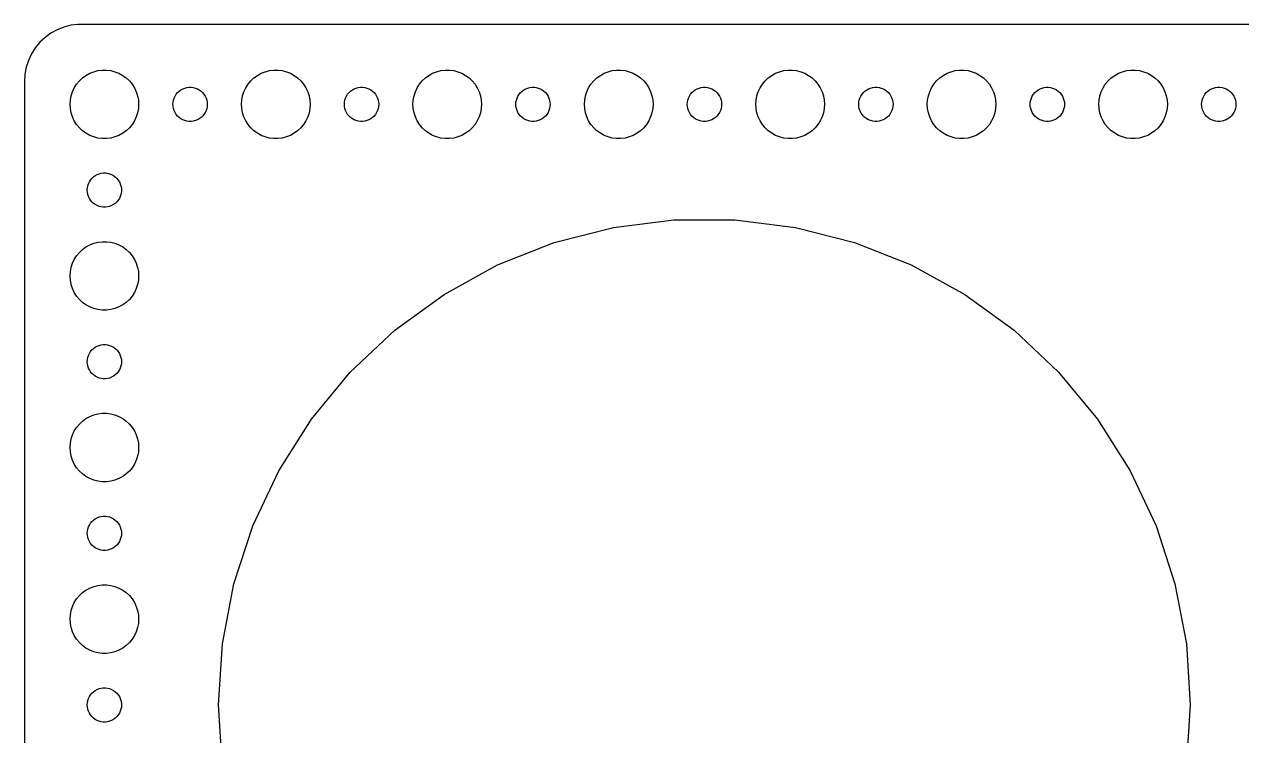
# Model space of a CAD drawing. Header units: metres. Extents: x -150 to 150, y -59 to 59.
# Drawn here: x -149.5 to -43, y -2.7 to 59.5 of the extents above; entities that cross this region are included whole.
import ezdxf

# ---------------------------------------------------------------- set-up
doc = ezdxf.new("R2010")
doc.units = ezdxf.units.M

msp = doc.modelspace()

# ---------------------------------------------------------------- linework, layer by layer
for p, q in [((-147.179, 58.7216), (-147.687, 58.3526)), ((-146.629, 59.0241), (-147.179, 58.7216)), ((-146.045, 59.2553), (-146.629, 59.0241)), ((-145.437, 59.4114), (-146.045, 59.2553)), ((-144.814, 59.4901), (-145.437, 59.4114)), ((144.814, 59.4901), (-144.814, 59.4901)), ((-148.145, 57.9227), (-148.545, 57.4389)), ((-147.687, 58.3526), (-148.145, 57.9227)), ((-148.882, 56.9088), (-149.149, 56.3406)), ((-148.545, 57.4389), (-148.882, 56.9088)), ((-149.343, 55.7434), (-149.461, 55.1267)), ((-149.149, 56.3406), (-149.343, 55.7434)), ((-143.427, 55.3532), (-143.062, 55.4469)), ((-143.062, 55.4469), (-142.688, 55.4941)), ((-142.688, 55.4941), (-142.312, 55.4941)), ((-142.312, 55.4941), (-141.938, 55.4469)), ((-141.938, 55.4469), (-141.573, 55.3532)), ((-128.427, 55.3532), (-128.062, 55.4469)), ((-128.062, 55.4469), (-127.688, 55.4941)), ((-127.688, 55.4941), (-127.312, 55.4941)), ((-127.312, 55.4941), (-126.938, 55.4469)), ((-126.938, 55.4469), (-126.573, 55.3532)), ((-113.427, 55.3532), (-113.062, 55.4469)), ((-113.062, 55.4469), (-112.688, 55.4941)), ((-112.688, 55.4941), (-112.312, 55.4941)), ((-112.312, 55.4941), (-111.938, 55.4469)), ((-111.938, 55.4469), (-111.573, 55.3532)), ((-98.427, 55.3532), (-98.0621, 55.4469)), ((-98.0621, 55.4469), (-97.6884, 55.4941)), ((-97.6884, 55.4941), (-97.3116, 55.4941)), ((-97.3116, 55.4941), (-96.9379, 55.4469)), ((-96.9379, 55.4469), (-96.573, 55.3532)), ((-83.427, 55.3532), (-83.0621, 55.4469)), ((-83.0621, 55.4469), (-82.6884, 55.4941)), ((-82.6884, 55.4941), (-82.3116, 55.4941)), ((-82.3116, 55.4941), (-81.9379, 55.4469)), ((-81.9379, 55.4469), (-81.573, 55.3532)), ((-68.427, 55.3532), (-68.0621, 55.4469)), ((-68.0621, 55.4469), (-67.6884, 55.4941)), ((-67.6884, 55.4941), (-67.3116, 55.4941)), ((-67.3116, 55.4941), (-66.9379, 55.4469)), ((-66.9379, 55.4469), (-66.573, 55.3532)), ((-53.427, 55.3532), (-53.0621, 55.4469)), ((-53.0621, 55.4469), (-52.6884, 55.4941)), ((-52.6884, 55.4941), (-52.3116, 55.4941)), ((-52.3116, 55.4941), (-51.9379, 55.4469)), ((-51.9379, 55.4469), (-51.5729, 55.3532)), ((-149.461, 55.1267), (-149.5, 54.5)), ((-149.5, 54.5), (-149.5, -54.5)), ((-144.927, 54.2634), (-144.687, 54.5536)), ((-144.687, 54.5536), (-144.412, 54.8115)), ((-144.412, 54.8115), (-144.107, 55.033)), ((-144.107, 55.033), (-143.777, 55.2145)), ((-143.777, 55.2145), (-143.427, 55.3532)), ((-141.573, 55.3532), (-141.223, 55.2145)), ((-141.223, 55.2145), (-140.893, 55.033)), ((-140.893, 55.033), (-140.588, 54.8115)), ((-140.588, 54.8115), (-140.313, 54.5536)), ((-140.313, 54.5536), (-140.073, 54.2634)), ((-129.927, 54.2634), (-129.687, 54.5536)), ((-129.687, 54.5536), (-129.412, 54.8115)), ((-129.412, 54.8115), (-129.107, 55.033)), ((-129.107, 55.033), (-128.777, 55.2145)), ((-128.777, 55.2145), (-128.427, 55.3532)), ((-126.573, 55.3532), (-126.223, 55.2145)), ((-126.223, 55.2145), (-125.893, 55.033)), ((-125.893, 55.033), (-125.588, 54.8115)), ((-125.588, 54.8115), (-125.313, 54.5536)), ((-125.313, 54.5536), (-125.073, 54.2634)), ((-114.927, 54.2634), (-114.687, 54.5536)), ((-114.687, 54.5536), (-114.412, 54.8115)), ((-114.412, 54.8115), (-114.107, 55.033)), ((-114.107, 55.033), (-113.777, 55.2145)), ((-113.777, 55.2145), (-113.427, 55.3532)), ((-111.573, 55.3532), (-111.223, 55.2145)), ((-111.223, 55.2145), (-110.893, 55.033)), ((-110.893, 55.033), (-110.588, 54.8115)), ((-110.588, 54.8115), (-110.313, 54.5536)), ((-110.313, 54.5536), (-110.073, 54.2634)), ((-99.927, 54.2634), (-99.6869, 54.5536)), ((-99.6869, 54.5536), (-99.4123, 54.8115)), ((-99.4123, 54.8115), (-99.1075, 55.033)), ((-99.1075, 55.033), (-98.7773, 55.2145)), ((-98.7773, 55.2145), (-98.427, 55.3532)), ((-96.573, 55.3532), (-96.2227, 55.2145)), ((-96.2227, 55.2145), (-95.8925, 55.033)), ((-95.8925, 55.033), (-95.5877, 54.8115)), ((-95.5877, 54.8115), (-95.3131, 54.5536)), ((-95.3131, 54.5536), (-95.073, 54.2634)), ((-84.927, 54.2634), (-84.6869, 54.5536)), ((-84.6869, 54.5536), (-84.4123, 54.8115)), ((-84.4123, 54.8115), (-84.1075, 55.033)), ((-84.1075, 55.033), (-83.7773, 55.2145)), ((-83.7773, 55.2145), (-83.427, 55.3532)), ((-81.573, 55.3532), (-81.2227, 55.2145)), ((-81.2227, 55.2145), (-80.8925, 55.033)), ((-80.8925, 55.033), (-80.5877, 54.8115)), ((-80.5877, 54.8115), (-80.3131, 54.5536)), ((-80.3131, 54.5536), (-80.073, 54.2634)), ((-69.927, 54.2634), (-69.6869, 54.5536)), ((-69.6869, 54.5536), (-69.4123, 54.8115)), ((-69.4123, 54.8115), (-69.1075, 55.033)), ((-69.1075, 55.033), (-68.7773, 55.2145)), ((-68.7773, 55.2145), (-68.427, 55.3532)), ((-66.573, 55.3532), (-66.2227, 55.2145)), ((-66.2227, 55.2145), (-65.8925, 55.033)), ((-65.8925, 55.033), (-65.5877, 54.8115)), ((-65.5877, 54.8115), (-65.3131, 54.5536)), ((-65.3131, 54.5536), (-65.073, 54.2634)), ((-54.927, 54.2634), (-54.6869, 54.5536)), ((-54.6869, 54.5536), (-54.4123, 54.8115)), ((-54.4123, 54.8115), (-54.1075, 55.033)), ((-54.1075, 55.033), (-53.7773, 55.2145)), ((-53.7773, 55.2145), (-53.427, 55.3532)), ((-51.5729, 55.3532), (-51.2227, 55.2145)), ((-51.2227, 55.2145), (-50.8925, 55.033)), ((-50.8925, 55.033), (-50.5877, 54.8115)), ((-50.5877, 54.8115), (-50.3131, 54.5536)), ((-50.3131, 54.5536), (-50.0729, 54.2634)), ((-145.406, 53.2461), (-145.289, 53.6044)), ((-145.289, 53.6044), (-145.129, 53.9453)), ((-145.129, 53.9453), (-144.927, 54.2634)), ((-140.073, 54.2634), (-139.871, 53.9453)), ((-139.871, 53.9453), (-139.711, 53.6044)), ((-139.711, 53.6044), (-139.594, 53.2461)), ((-136.314, 53.2226), (-136.214, 53.3817)), ((-136.214, 53.3817), (-136.093, 53.5268)), ((-136.093, 53.5268), (-135.956, 53.6558)), ((-135.956, 53.6558), (-135.804, 53.7665)), ((-135.804, 53.7665), (-135.639, 53.8572)), ((-135.639, 53.8572), (-135.464, 53.9266)), ((-135.464, 53.9266), (-135.281, 53.9734)), ((-135.281, 53.9734), (-135.094, 53.997)), ((-135.094, 53.997), (-134.906, 53.997)), ((-134.906, 53.997), (-134.719, 53.9734)), ((-134.719, 53.9734), (-134.536, 53.9266)), ((-134.536, 53.9266), (-134.361, 53.8572)), ((-134.361, 53.8572), (-134.196, 53.7665)), ((-134.196, 53.7665), (-134.044, 53.6558)), ((-134.044, 53.6558), (-133.907, 53.5268)), ((-133.907, 53.5268), (-133.786, 53.3817)), ((-133.786, 53.3817), (-133.686, 53.2226)), ((-130.406, 53.2461), (-130.289, 53.6044)), ((-130.289, 53.6044), (-130.129, 53.9453)), ((-130.129, 53.9453), (-129.927, 54.2634)), ((-125.073, 54.2634), (-124.871, 53.9453)), ((-124.871, 53.9453), (-124.711, 53.6044)), ((-124.711, 53.6044), (-124.594, 53.2461)), ((-121.314, 53.2226), (-121.214, 53.3817)), ((-121.214, 53.3817), (-121.093, 53.5268)), ((-121.093, 53.5268), (-120.956, 53.6558)), ((-120.956, 53.6558), (-120.804, 53.7665)), ((-120.804, 53.7665), (-120.639, 53.8572)), ((-120.639, 53.8572), (-120.464, 53.9266)), ((-120.464, 53.9266), (-120.281, 53.9734)), ((-120.281, 53.9734), (-120.094, 53.997)), ((-120.094, 53.997), (-119.906, 53.997)), ((-119.906, 53.997), (-119.719, 53.9734)), ((-119.719, 53.9734), (-119.536, 53.9266)), ((-119.536, 53.9266), (-119.361, 53.8572)), ((-119.361, 53.8572), (-119.196, 53.7665)), ((-119.196, 53.7665), (-119.044, 53.6558)), ((-119.044, 53.6558), (-118.907, 53.5268)), ((-118.907, 53.5268), (-118.786, 53.3817)), ((-118.786, 53.3817), (-118.686, 53.2226)), ((-115.406, 53.2461), (-115.289, 53.6044)), ((-115.289, 53.6044), (-115.129, 53.9453)), ((-115.129, 53.9453), (-114.927, 54.2634)), ((-110.073, 54.2634), (-109.871, 53.9453)), ((-109.871, 53.9453), (-109.711, 53.6044)), ((-109.711, 53.6044), (-109.594, 53.2461)), ((-106.314, 53.2226), (-106.214, 53.3817)), ((-106.214, 53.3817), (-106.093, 53.5268)), ((-106.093, 53.5268), (-105.956, 53.6558)), ((-105.956, 53.6558), (-105.804, 53.7665)), ((-105.804, 53.7665), (-105.639, 53.8572)), ((-105.639, 53.8572), (-105.464, 53.9266)), ((-105.464, 53.9266), (-105.281, 53.9734)), ((-105.281, 53.9734), (-105.094, 53.997)), ((-105.094, 53.997), (-104.906, 53.997)), ((-104.906, 53.997), (-104.719, 53.9734)), ((-104.719, 53.9734), (-104.536, 53.9266)), ((-104.536, 53.9266), (-104.361, 53.8572)), ((-104.361, 53.8572), (-104.196, 53.7665)), ((-104.196, 53.7665), (-104.044, 53.6558)), ((-104.044, 53.6558), (-103.907, 53.5268)), ((-103.907, 53.5268), (-103.786, 53.3817)), ((-103.786, 53.3817), (-103.686, 53.2226)), ((-100.406, 53.2461), (-100.289, 53.6044)), ((-100.289, 53.6044), (-100.129, 53.9453)), ((-100.129, 53.9453), (-99.927, 54.2634)), ((-95.073, 54.2634), (-94.8711, 53.9453)), ((-94.8711, 53.9453), (-94.7107, 53.6044)), ((-94.7107, 53.6044), (-94.5943, 53.2461)), ((-91.3145, 53.2226), (-91.2135, 53.3817)), ((-91.2135, 53.3817), (-91.0934, 53.5268)), ((-91.0934, 53.5268), (-90.9561, 53.6558)), ((-90.9561, 53.6558), (-90.8037, 53.7665)), ((-90.8037, 53.7665), (-90.6387, 53.8572)), ((-90.6387, 53.8572), (-90.4635, 53.9266)), ((-90.4635, 53.9266), (-90.2811, 53.9734)), ((-90.2811, 53.9734), (-90.0942, 53.997)), ((-90.0942, 53.997), (-89.9058, 53.997)), ((-89.9058, 53.997), (-89.7189, 53.9734)), ((-89.7189, 53.9734), (-89.5365, 53.9266)), ((-89.5365, 53.9266), (-89.3613, 53.8572)), ((-89.3613, 53.8572), (-89.1963, 53.7665)), ((-89.1963, 53.7665), (-89.0439, 53.6558)), ((-89.0439, 53.6558), (-88.9065, 53.5268)), ((-88.9065, 53.5268), (-88.7865, 53.3817)), ((-88.7865, 53.3817), (-88.6855, 53.2226)), ((-85.4057, 53.2461), (-85.2893, 53.6044)), ((-85.2893, 53.6044), (-85.1289, 53.9453)), ((-85.1289, 53.9453), (-84.927, 54.2634)), ((-80.073, 54.2634), (-79.8711, 53.9453)), ((-79.8711, 53.9453), (-79.7107, 53.6044)), ((-79.7107, 53.6044), (-79.5943, 53.2461)), ((-76.3145, 53.2226), (-76.2135, 53.3817)), ((-76.2135, 53.3817), (-76.0934, 53.5268)), ((-76.0934, 53.5268), (-75.9561, 53.6558)), ((-75.9561, 53.6558), (-75.8037, 53.7665)), ((-75.8037, 53.7665), (-75.6387, 53.8572)), ((-75.6387, 53.8572), (-75.4635, 53.9266)), ((-75.4635, 53.9266), (-75.2811, 53.9734)), ((-75.2811, 53.9734), (-75.0942, 53.997)), ((-75.0942, 53.997), (-74.9058, 53.997)), ((-74.9058, 53.997), (-74.7189, 53.9734)), ((-74.7189, 53.9734), (-74.5365, 53.9266)), ((-74.5365, 53.9266), (-74.3613, 53.8572)), ((-74.3613, 53.8572), (-74.1963, 53.7665)), ((-74.1963, 53.7665), (-74.0439, 53.6558)), ((-74.0439, 53.6558), (-73.9065, 53.5268)), ((-73.9065, 53.5268), (-73.7865, 53.3817)), ((-73.7865, 53.3817), (-73.6855, 53.2226)), ((-70.4057, 53.2461), (-70.2893, 53.6044)), ((-70.2893, 53.6044), (-70.1289, 53.9453)), ((-70.1289, 53.9453), (-69.927, 54.2634)), ((-65.073, 54.2634), (-64.8711, 53.9453)), ((-64.8711, 53.9453), (-64.7107, 53.6044)), ((-64.7107, 53.6044), (-64.5943, 53.2461)), ((-61.3145, 53.2226), (-61.2135, 53.3817)), ((-61.2135, 53.3817), (-61.0934, 53.5268)), ((-61.0934, 53.5268), (-60.9561, 53.6558)), ((-60.9561, 53.6558), (-60.8037, 53.7665)), ((-60.8037, 53.7665), (-60.6387, 53.8572)), ((-60.6387, 53.8572), (-60.4635, 53.9266)), ((-60.4635, 53.9266), (-60.2811, 53.9734)), ((-60.2811, 53.9734), (-60.0942, 53.997)), ((-60.0942, 53.997), (-59.9058, 53.997)), ((-59.9058, 53.997), (-59.7189, 53.9734)), ((-59.7189, 53.9734), (-59.5365, 53.9266)), ((-59.5365, 53.9266), (-59.3613, 53.8572)), ((-59.3613, 53.8572), (-59.1963, 53.7665)), ((-59.1963, 53.7665), (-59.0439, 53.6558)), ((-59.0439, 53.6558), (-58.9065, 53.5268)), ((-58.9065, 53.5268), (-58.7865, 53.3817)), ((-58.7865, 53.3817), (-58.6855, 53.2226)), ((-55.4057, 53.2461), (-55.2893, 53.6044)), ((-55.2893, 53.6044), (-55.1289, 53.9453)), ((-55.1289, 53.9453), (-54.927, 54.2634)), ((-50.0729, 54.2634), (-49.8711, 53.9453)), ((-49.8711, 53.9453), (-49.7107, 53.6044)), ((-49.7107, 53.6044), (-49.5942, 53.2461)), ((-46.3145, 53.2226), (-46.2135, 53.3817)), ((-46.2135, 53.3817), (-46.0934, 53.5268)), ((-46.0934, 53.5268), (-45.9561, 53.6558)), ((-45.9561, 53.6558), (-45.8037, 53.7665)), ((-45.8037, 53.7665), (-45.6387, 53.8572)), ((-45.6387, 53.8572), (-45.4635, 53.9266)), ((-45.4635, 53.9266), (-45.2811, 53.9734)), ((-45.2811, 53.9734), (-45.0942, 53.997)), ((-45.0942, 53.997), (-44.9058, 53.997)), ((-44.9058, 53.997), (-44.7189, 53.9734)), ((-44.7189, 53.9734), (-44.5365, 53.9266)), ((-44.5365, 53.9266), (-44.3613, 53.8572)), ((-44.3613, 53.8572), (-44.1963, 53.7665)), ((-44.1963, 53.7665), (-44.0439, 53.6558)), ((-44.0439, 53.6558), (-43.9065, 53.5268)), ((-43.9065, 53.5268), (-43.7865, 53.3817)), ((-43.7865, 53.3817), (-43.6855, 53.2226)), ((-145.5, 52.5), (-145.476, 52.876)), ((-145.476, 52.124), (-145.5, 52.5)), ((-145.476, 52.876), (-145.406, 53.2461)), ((-139.594, 53.2461), (-139.524, 52.876)), ((-139.524, 52.876), (-139.5, 52.5)), ((-139.5, 52.5), (-139.524, 52.124)), ((-136.5, 52.5), (-136.488, 52.688)), ((-136.488, 52.312), (-136.5, 52.5)), ((-136.488, 52.688), (-136.453, 52.873)), ((-136.453, 52.127), (-136.488, 52.312)), ((-136.453, 52.873), (-136.395, 53.0522)), ((-136.395, 53.0522), (-136.314, 53.2226)), ((-133.686, 53.2226), (-133.605, 53.0522)), ((-133.605, 53.0522), (-133.547, 52.873)), ((-133.547, 52.873), (-133.512, 52.688)), ((-133.512, 52.312), (-133.547, 52.127)), ((-133.512, 52.688), (-133.5, 52.5)), ((-133.5, 52.5), (-133.512, 52.312)), ((-130.5, 52.5), (-130.476, 52.876)), ((-130.476, 52.124), (-130.5, 52.5)), ((-130.476, 52.876), (-130.406, 53.2461)), ((-124.594, 53.2461), (-124.524, 52.876)), ((-124.524, 52.876), (-124.5, 52.5)), ((-124.5, 52.5), (-124.524, 52.124)), ((-121.5, 52.5), (-121.488, 52.688)), ((-121.488, 52.312), (-121.5, 52.5)), ((-121.488, 52.688), (-121.453, 52.873)), ((-121.453, 52.127), (-121.488, 52.312)), ((-121.453, 52.873), (-121.395, 53.0522)), ((-121.395, 53.0522), (-121.314, 53.2226)), ((-118.686, 53.2226), (-118.605, 53.0522)), ((-118.605, 53.0522), (-118.547, 52.873)), ((-118.547, 52.873), (-118.512, 52.688)), ((-118.512, 52.312), (-118.547, 52.127)), ((-118.512, 52.688), (-118.5, 52.5)), ((-118.5, 52.5), (-118.512, 52.312)), ((-115.5, 52.5), (-115.476, 52.876)), ((-115.476, 52.124), (-115.5, 52.5)), ((-115.476, 52.876), (-115.406, 53.2461)), ((-109.594, 53.2461), (-109.524, 52.876)), ((-109.524, 52.876), (-109.5, 52.5)), ((-109.5, 52.5), (-109.524, 52.124)), ((-106.5, 52.5), (-106.488, 52.688)), ((-106.488, 52.312), (-106.5, 52.5)), ((-106.488, 52.688), (-106.453, 52.873)), ((-106.453, 52.127), (-106.488, 52.312)), ((-106.453, 52.873), (-106.395, 53.0522)), ((-106.395, 53.0522), (-106.314, 53.2226)), ((-103.686, 53.2226), (-103.605, 53.0522)), ((-103.605, 53.0522), (-103.547, 52.873)), ((-103.547, 52.873), (-103.512, 52.688)), ((-103.512, 52.312), (-103.547, 52.127)), ((-103.512, 52.688), (-103.5, 52.5)), ((-103.5, 52.5), (-103.512, 52.312)), ((-100.5, 52.5), (-100.476, 52.876)), ((-100.476, 52.124), (-100.5, 52.5)), ((-100.476, 52.876), (-100.406, 53.2461)), ((-94.5943, 53.2461), (-94.5237, 52.876)), ((-94.5237, 52.876), (-94.5, 52.5)), ((-94.5, 52.5), (-94.5237, 52.124)), ((-91.5, 52.5), (-91.4882, 52.688)), ((-91.4882, 52.312), (-91.5, 52.5)), ((-91.4882, 52.688), (-91.4529, 52.873)), ((-91.4529, 52.127), (-91.4882, 52.312)), ((-91.4529, 52.873), (-91.3947, 53.0522)), ((-91.3947, 53.0522), (-91.3145, 53.2226)), ((-88.6855, 53.2226), (-88.6053, 53.0522)), ((-88.6053, 53.0522), (-88.5471, 52.873)), ((-88.5471, 52.873), (-88.5118, 52.688)), ((-88.5118, 52.312), (-88.5471, 52.127)), ((-88.5118, 52.688), (-88.5, 52.5)), ((-88.5, 52.5), (-88.5118, 52.312)), ((-85.5, 52.5), (-85.4763, 52.876)), ((-85.4763, 52.124), (-85.5, 52.5)), ((-85.4763, 52.876), (-85.4057, 53.2461)), ((-79.5943, 53.2461), (-79.5237, 52.876)), ((-79.5237, 52.876), (-79.5, 52.5)), ((-79.5, 52.5), (-79.5237, 52.124)), ((-76.5, 52.5), (-76.4882, 52.688)), ((-76.4882, 52.312), (-76.5, 52.5)), ((-76.4882, 52.688), (-76.4529, 52.873)), ((-76.4529, 52.127), (-76.4882, 52.312)), ((-76.4529, 52.873), (-76.3947, 53.0522)), ((-76.3947, 53.0522), (-76.3145, 53.2226)), ((-73.6855, 53.2226), (-73.6053, 53.0522)), ((-73.6053, 53.0522), (-73.5471, 52.873)), ((-73.5471, 52.873), (-73.5118, 52.688)), ((-73.5118, 52.312), (-73.5471, 52.127)), ((-73.5118, 52.688), (-73.5, 52.5)), ((-73.5, 52.5), (-73.5118, 52.312)), ((-70.5, 52.5), (-70.4763, 52.876)), ((-70.4763, 52.124), (-70.5, 52.5)), ((-70.4763, 52.876), (-70.4057, 53.2461)), ((-64.5943, 53.2461), (-64.5237, 52.876)), ((-64.5237, 52.876), (-64.5, 52.5)), ((-64.5, 52.5), (-64.5237, 52.124)), ((-61.5, 52.5), (-61.4882, 52.688)), ((-61.4882, 52.312), (-61.5, 52.5)), ((-61.4882, 52.688), (-61.4529, 52.873)), ((-61.4529, 52.127), (-61.4882, 52.312)), ((-61.4529, 52.873), (-61.3947, 53.0522)), ((-61.3947, 53.0522), (-61.3145, 53.2226)), ((-58.6855, 53.2226), (-58.6053, 53.0522)), ((-58.6053, 53.0522), (-58.5471, 52.873)), ((-58.5471, 52.873), (-58.5118, 52.688)), ((-58.5118, 52.312), (-58.5471, 52.127)), ((-58.5118, 52.688), (-58.5, 52.5)), ((-58.5, 52.5), (-58.5118, 52.312)), ((-55.5, 52.5), (-55.4763, 52.876)), ((-55.4763, 52.124), (-55.5, 52.5)), ((-55.4763, 52.876), (-55.4057, 53.2461)), ((-49.5942, 53.2461), (-49.5237, 52.876)), ((-49.5237, 52.876), (-49.5, 52.5)), ((-49.5, 52.5), (-49.5237, 52.124)), ((-46.5, 52.5), (-46.4882, 52.688)), ((-46.4882, 52.312), (-46.5, 52.5)), ((-46.4882, 52.688), (-46.4529, 52.873)), ((-46.4529, 52.127), (-46.4882, 52.312)), ((-46.4529, 52.873), (-46.3947, 53.0522)), ((-46.3947, 53.0522), (-46.3145, 53.2226)), ((-43.6855, 53.2226), (-43.6053, 53.0522)), ((-43.6053, 53.0522), (-43.5471, 52.873)), ((-43.5471, 52.873), (-43.5118, 52.688)), ((-43.5118, 52.312), (-43.5471, 52.127)), ((-43.5118, 52.688), (-43.5, 52.5)), ((-43.5, 52.5), (-43.5118, 52.312)), ((-145.406, 51.7539), (-145.476, 52.124)), ((-145.289, 51.3956), (-145.406, 51.7539)), ((-145.129, 51.0547), (-145.289, 51.3956)), ((-139.711, 51.3956), (-139.871, 51.0547)), ((-139.594, 51.7539), (-139.711, 51.3956)), ((-139.524, 52.124), (-139.594, 51.7539)), ((-136.395, 51.9478), (-136.453, 52.127)), ((-136.314, 51.7774), (-136.395, 51.9478)), ((-136.214, 51.6183), (-136.314, 51.7774)), ((-136.093, 51.4732), (-136.214, 51.6183)), ((-135.956, 51.3442), (-136.093, 51.4732)), ((-135.804, 51.2335), (-135.956, 51.3442)), ((-135.639, 51.1428), (-135.804, 51.2335)), ((-135.464, 51.0734), (-135.639, 51.1428)), ((-134.361, 51.1428), (-134.536, 51.0734)), ((-134.196, 51.2335), (-134.361, 51.1428)), ((-134.044, 51.3442), (-134.196, 51.2335)), ((-133.907, 51.4732), (-134.044, 51.3442)), ((-133.786, 51.6183), (-133.907, 51.4732)), ((-133.686, 51.7774), (-133.786, 51.6183)), ((-133.605, 51.9478), (-133.686, 51.7774)), ((-133.547, 52.127), (-133.605, 51.9478)), ((-130.406, 51.7539), (-130.476, 52.124)), ((-130.289, 51.3956), (-130.406, 51.7539)), ((-130.129, 51.0547), (-130.289, 51.3956)), ((-124.711, 51.3956), (-124.871, 51.0547)), ((-124.594, 51.7539), (-124.711, 51.3956)), ((-124.524, 52.124), (-124.594, 51.7539)), ((-121.395, 51.9478), (-121.453, 52.127)), ((-121.314, 51.7774), (-121.395, 51.9478)), ((-121.214, 51.6183), (-121.314, 51.7774)), ((-121.093, 51.4732), (-121.214, 51.6183)), ((-120.956, 51.3442), (-121.093, 51.4732)), ((-120.804, 51.2335), (-120.956, 51.3442)), ((-120.639, 51.1428), (-120.804, 51.2335)), ((-120.464, 51.0734), (-120.639, 51.1428)), ((-119.361, 51.1428), (-119.536, 51.0734)), ((-119.196, 51.2335), (-119.361, 51.1428)), ((-119.044, 51.3442), (-119.196, 51.2335)), ((-118.907, 51.4732), (-119.044, 51.3442)), ((-118.786, 51.6183), (-118.907, 51.4732)), ((-118.686, 51.7774), (-118.786, 51.6183)), ((-118.605, 51.9478), (-118.686, 51.7774)), ((-118.547, 52.127), (-118.605, 51.9478)), ((-115.406, 51.7539), (-115.476, 52.124)), ((-115.289, 51.3956), (-115.406, 51.7539)), ((-115.129, 51.0547), (-115.289, 51.3956)), ((-109.711, 51.3956), (-109.871, 51.0547)), ((-109.594, 51.7539), (-109.711, 51.3956)), ((-109.524, 52.124), (-109.594, 51.7539)), ((-106.395, 51.9478), (-106.453, 52.127)), ((-106.314, 51.7774), (-106.395, 51.9478)), ((-106.214, 51.6183), (-106.314, 51.7774)), ((-106.093, 51.4732), (-106.214, 51.6183)), ((-105.956, 51.3442), (-106.093, 51.4732)), ((-105.804, 51.2335), (-105.956, 51.3442)), ((-105.639, 51.1428), (-105.804, 51.2335)), ((-105.464, 51.0734), (-105.639, 51.1428)), ((-104.361, 51.1428), (-104.536, 51.0734)), ((-104.196, 51.2335), (-104.361, 51.1428)), ((-104.044, 51.3442), (-104.196, 51.2335)), ((-103.907, 51.4732), (-104.044, 51.3442)), ((-103.786, 51.6183), (-103.907, 51.4732)), ((-103.686, 51.7774), (-103.786, 51.6183)), ((-103.605, 51.9478), (-103.686, 51.7774)), ((-103.547, 52.127), (-103.605, 51.9478)), ((-100.406, 51.7539), (-100.476, 52.124)), ((-100.289, 51.3956), (-100.406, 51.7539)), ((-100.129, 51.0547), (-100.289, 51.3956)), ((-94.7107, 51.3956), (-94.8711, 51.0547)), ((-94.5943, 51.7539), (-94.7107, 51.3956)), ((-94.5237, 52.124), (-94.5943, 51.7539)), ((-91.3947, 51.9478), (-91.4529, 52.127)), ((-91.3145, 51.7774), (-91.3947, 51.9478)), ((-91.2135, 51.6183), (-91.3145, 51.7774)), ((-91.0934, 51.4732), (-91.2135, 51.6183)), ((-90.9561, 51.3442), (-91.0934, 51.4732)), ((-90.8037, 51.2335), (-90.9561, 51.3442)), ((-90.6387, 51.1428), (-90.8037, 51.2335)), ((-90.4635, 51.0734), (-90.6387, 51.1428)), ((-89.3613, 51.1428), (-89.5365, 51.0734)), ((-89.1963, 51.2335), (-89.3613, 51.1428)), ((-89.0439, 51.3442), (-89.1963, 51.2335)), ((-88.9065, 51.4732), (-89.0439, 51.3442)), ((-88.7865, 51.6183), (-88.9065, 51.4732)), ((-88.6855, 51.7774), (-88.7865, 51.6183)), ((-88.6053, 51.9478), (-88.6855, 51.7774)), ((-88.5471, 52.127), (-88.6053, 51.9478)), ((-85.4057, 51.7539), (-85.4763, 52.124)), ((-85.2893, 51.3956), (-85.4057, 51.7539)), ((-85.1289, 51.0547), (-85.2893, 51.3956)), ((-79.7107, 51.3956), (-79.8711, 51.0547)), ((-79.5943, 51.7539), (-79.7107, 51.3956)), ((-79.5237, 52.124), (-79.5943, 51.7539)), ((-76.3947, 51.9478), (-76.4529, 52.127)), ((-76.3145, 51.7774), (-76.3947, 51.9478)), ((-76.2135, 51.6183), (-76.3145, 51.7774)), ((-76.0934, 51.4732), (-76.2135, 51.6183)), ((-75.9561, 51.3442), (-76.0934, 51.4732)), ((-75.8037, 51.2335), (-75.9561, 51.3442)), ((-75.6387, 51.1428), (-75.8037, 51.2335)), ((-75.4635, 51.0734), (-75.6387, 51.1428)), ((-74.3613, 51.1428), (-74.5365, 51.0734)), ((-74.1963, 51.2335), (-74.3613, 51.1428)), ((-74.0439, 51.3442), (-74.1963, 51.2335)), ((-73.9065, 51.4732), (-74.0439, 51.3442)), ((-73.7865, 51.6183), (-73.9065, 51.4732)), ((-73.6855, 51.7774), (-73.7865, 51.6183)), ((-73.6053, 51.9478), (-73.6855, 51.7774)), ((-73.5471, 52.127), (-73.6053, 51.9478)), ((-70.4057, 51.7539), (-70.4763, 52.124)), ((-70.2893, 51.3956), (-70.4057, 51.7539)), ((-70.1289, 51.0547), (-70.2893, 51.3956)), ((-64.7107, 51.3956), (-64.8711, 51.0547)), ((-64.5943, 51.7539), (-64.7107, 51.3956)), ((-64.5237, 52.124), (-64.5943, 51.7539)), ((-61.3947, 51.9478), (-61.4529, 52.127)), ((-61.3145, 51.7774), (-61.3947, 51.9478)), ((-61.2135, 51.6183), (-61.3145, 51.7774)), ((-61.0934, 51.4732), (-61.2135, 51.6183)), ((-60.9561, 51.3442), (-61.0934, 51.4732)), ((-60.8037, 51.2335), (-60.9561, 51.3442)), ((-60.6387, 51.1428), (-60.8037, 51.2335)), ((-60.4635, 51.0734), (-60.6387, 51.1428)), ((-59.3613, 51.1428), (-59.5365, 51.0734)), ((-59.1963, 51.2335), (-59.3613, 51.1428)), ((-59.0439, 51.3442), (-59.1963, 51.2335)), ((-58.9065, 51.4732), (-59.0439, 51.3442)), ((-58.7865, 51.6183), (-58.9065, 51.4732)), ((-58.6855, 51.7774), (-58.7865, 51.6183)), ((-58.6053, 51.9478), (-58.6855, 51.7774)), ((-58.5471, 52.127), (-58.6053, 51.9478)), ((-55.4057, 51.7539), (-55.4763, 52.124)), ((-55.2893, 51.3956), (-55.4057, 51.7539)), ((-55.1289, 51.0547), (-55.2893, 51.3956)), ((-49.7107, 51.3956), (-49.8711, 51.0547)), ((-49.5942, 51.7539), (-49.7107, 51.3956)), ((-49.5237, 52.124), (-49.5942, 51.7539)), ((-46.3947, 51.9478), (-46.4529, 52.127)), ((-46.3145, 51.7774), (-46.3947, 51.9478)), ((-46.2135, 51.6183), (-46.3145, 51.7774)), ((-46.0934, 51.4732), (-46.2135, 51.6183)), ((-45.9561, 51.3442), (-46.0934, 51.4732)), ((-45.8037, 51.2335), (-45.9561, 51.3442)), ((-45.6387, 51.1428), (-45.8037, 51.2335)), ((-45.4635, 51.0734), (-45.6387, 51.1428)), ((-44.3613, 51.1428), (-44.5365, 51.0734)), ((-44.1963, 51.2335), (-44.3613, 51.1428)), ((-44.0439, 51.3442), (-44.1963, 51.2335)), ((-43.9065, 51.4732), (-44.0439, 51.3442)), ((-43.7865, 51.6183), (-43.9065, 51.4732)), ((-43.6855, 51.7774), (-43.7865, 51.6183)), ((-43.6053, 51.9478), (-43.6855, 51.7774)), ((-43.5471, 52.127), (-43.6053, 51.9478)), ((-144.927, 50.7366), (-145.129, 51.0547)), ((-144.687, 50.4464), (-144.927, 50.7366)), ((-144.412, 50.1885), (-144.687, 50.4464)), ((-144.107, 49.967), (-144.412, 50.1885)), ((-140.588, 50.1885), (-140.893, 49.967)), ((-140.313, 50.4464), (-140.588, 50.1885)), ((-140.073, 50.7366), (-140.313, 50.4464)), ((-139.871, 51.0547), (-140.073, 50.7366)), ((-135.281, 51.0266), (-135.464, 51.0734)), ((-135.094, 51.003), (-135.281, 51.0266)), ((-134.906, 51.003), (-135.094, 51.003)), ((-134.719, 51.0266), (-134.906, 51.003)), ((-134.536, 51.0734), (-134.719, 51.0266)), ((-129.927, 50.7366), (-130.129, 51.0547)), ((-129.687, 50.4464), (-129.927, 50.7366)), ((-129.412, 50.1885), (-129.687, 50.4464)), ((-129.107, 49.967), (-129.412, 50.1885)), ((-125.588, 50.1885), (-125.893, 49.967)), ((-125.313, 50.4464), (-125.588, 50.1885)), ((-125.073, 50.7366), (-125.313, 50.4464)), ((-124.871, 51.0547), (-125.073, 50.7366)), ((-120.281, 51.0266), (-120.464, 51.0734)), ((-120.094, 51.003), (-120.281, 51.0266)), ((-119.906, 51.003), (-120.094, 51.003)), ((-119.719, 51.0266), (-119.906, 51.003)), ((-119.536, 51.0734), (-119.719, 51.0266)), ((-114.927, 50.7366), (-115.129, 51.0547)), ((-114.687, 50.4464), (-114.927, 50.7366)), ((-114.412, 50.1885), (-114.687, 50.4464)), ((-114.107, 49.967), (-114.412, 50.1885)), ((-110.588, 50.1885), (-110.893, 49.967)), ((-110.313, 50.4464), (-110.588, 50.1885)), ((-110.073, 50.7366), (-110.313, 50.4464)), ((-109.871, 51.0547), (-110.073, 50.7366)), ((-105.281, 51.0266), (-105.464, 51.0734)), ((-105.094, 51.003), (-105.281, 51.0266)), ((-104.906, 51.003), (-105.094, 51.003)), ((-104.719, 51.0266), (-104.906, 51.003)), ((-104.536, 51.0734), (-104.719, 51.0266)), ((-99.927, 50.7366), (-100.129, 51.0547)), ((-99.6869, 50.4464), (-99.927, 50.7366)), ((-99.4123, 50.1885), (-99.6869, 50.4464)), ((-99.1075, 49.967), (-99.4123, 50.1885)), ((-95.5877, 50.1885), (-95.8925, 49.967)), ((-95.3131, 50.4464), (-95.5877, 50.1885)), ((-95.073, 50.7366), (-95.3131, 50.4464)), ((-94.8711, 51.0547), (-95.073, 50.7366)), ((-90.2811, 51.0266), (-90.4635, 51.0734)), ((-90.0942, 51.003), (-90.2811, 51.0266)), ((-89.9058, 51.003), (-90.0942, 51.003)), ((-89.7189, 51.0266), (-89.9058, 51.003)), ((-89.5365, 51.0734), (-89.7189, 51.0266)), ((-84.927, 50.7366), (-85.1289, 51.0547)), ((-84.6869, 50.4464), (-84.927, 50.7366)), ((-84.4123, 50.1885), (-84.6869, 50.4464)), ((-84.1075, 49.967), (-84.4123, 50.1885)), ((-80.5877, 50.1885), (-80.8925, 49.967)), ((-80.3131, 50.4464), (-80.5877, 50.1885)), ((-80.073, 50.7366), (-80.3131, 50.4464)), ((-79.8711, 51.0547), (-80.073, 50.7366)), ((-75.2811, 51.0266), (-75.4635, 51.0734)), ((-75.0942, 51.003), (-75.2811, 51.0266)), ((-74.9058, 51.003), (-75.0942, 51.003)), ((-74.7189, 51.0266), (-74.9058, 51.003)), ((-74.5365, 51.0734), (-74.7189, 51.0266)), ((-69.927, 50.7366), (-70.1289, 51.0547)), ((-69.6869, 50.4464), (-69.927, 50.7366)), ((-69.4123, 50.1885), (-69.6869, 50.4464)), ((-69.1075, 49.967), (-69.4123, 50.1885)), ((-65.5877, 50.1885), (-65.8925, 49.967)), ((-65.3131, 50.4464), (-65.5877, 50.1885)), ((-65.073, 50.7366), (-65.3131, 50.4464)), ((-64.8711, 51.0547), (-65.073, 50.7366)), ((-60.2811, 51.0266), (-60.4635, 51.0734)), ((-60.0942, 51.003), (-60.2811, 51.0266)), ((-59.9058, 51.003), (-60.0942, 51.003)), ((-59.7189, 51.0266), (-59.9058, 51.003)), ((-59.5365, 51.0734), (-59.7189, 51.0266)), ((-54.927, 50.7366), (-55.1289, 51.0547)), ((-54.6869, 50.4464), (-54.927, 50.7366)), ((-54.4123, 50.1885), (-54.6869, 50.4464)), ((-54.1075, 49.967), (-54.4123, 50.1885)), ((-50.5877, 50.1885), (-50.8925, 49.967)), ((-50.3131, 50.4464), (-50.5877, 50.1885)), ((-50.0729, 50.7366), (-50.3131, 50.4464)), ((-49.8711, 51.0547), (-50.0729, 50.7366)), ((-45.2811, 51.0266), (-45.4635, 51.0734)), ((-45.0942, 51.003), (-45.2811, 51.0266)), ((-44.9058, 51.003), (-45.0942, 51.003)), ((-44.7189, 51.0266), (-44.9058, 51.003)), ((-44.5365, 51.0734), (-44.7189, 51.0266)), ((-143.777, 49.7855), (-144.107, 49.967)), ((-143.427, 49.6468), (-143.777, 49.7855)), ((-143.062, 49.5531), (-143.427, 49.6468)), ((-142.688, 49.5059), (-143.062, 49.5531)), ((-142.312, 49.5059), (-142.688, 49.5059)), ((-141.938, 49.5531), (-142.312, 49.5059)), ((-141.573, 49.6468), (-141.938, 49.5531)), ((-141.223, 49.7855), (-141.573, 49.6468)), ((-140.893, 49.967), (-141.223, 49.7855)), ((-128.777, 49.7855), (-129.107, 49.967)), ((-128.427, 49.6468), (-128.777, 49.7855)), ((-128.062, 49.5531), (-128.427, 49.6468)), ((-127.688, 49.5059), (-128.062, 49.5531)), ((-127.312, 49.5059), (-127.688, 49.5059)), ((-126.938, 49.5531), (-127.312, 49.5059)), ((-126.573, 49.6468), (-126.938, 49.5531)), ((-126.223, 49.7855), (-126.573, 49.6468)), ((-125.893, 49.967), (-126.223, 49.7855)), ((-113.777, 49.7855), (-114.107, 49.967)), ((-113.427, 49.6468), (-113.777, 49.7855)), ((-113.062, 49.5531), (-113.427, 49.6468)), ((-112.688, 49.5059), (-113.062, 49.5531)), ((-112.312, 49.5059), (-112.688, 49.5059)), ((-111.938, 49.5531), (-112.312, 49.5059)), ((-111.573, 49.6468), (-111.938, 49.5531)), ((-111.223, 49.7855), (-111.573, 49.6468)), ((-110.893, 49.967), (-111.223, 49.7855)), ((-98.7773, 49.7855), (-99.1075, 49.967)), ((-98.427, 49.6468), (-98.7773, 49.7855)), ((-98.0621, 49.5531), (-98.427, 49.6468)), ((-97.6884, 49.5059), (-98.0621, 49.5531)), ((-97.3116, 49.5059), (-97.6884, 49.5059)), ((-96.9379, 49.5531), (-97.3116, 49.5059)), ((-96.573, 49.6468), (-96.9379, 49.5531)), ((-96.2227, 49.7855), (-96.573, 49.6468)), ((-95.8925, 49.967), (-96.2227, 49.7855)), ((-83.7773, 49.7855), (-84.1075, 49.967)), ((-83.427, 49.6468), (-83.7773, 49.7855)), ((-83.0621, 49.5531), (-83.427, 49.6468)), ((-82.6884, 49.5059), (-83.0621, 49.5531)), ((-82.3116, 49.5059), (-82.6884, 49.5059)), ((-81.9379, 49.5531), (-82.3116, 49.5059)), ((-81.573, 49.6468), (-81.9379, 49.5531)), ((-81.2227, 49.7855), (-81.573, 49.6468)), ((-80.8925, 49.967), (-81.2227, 49.7855)), ((-68.7773, 49.7855), (-69.1075, 49.967)), ((-68.427, 49.6468), (-68.7773, 49.7855)), ((-68.0621, 49.5531), (-68.427, 49.6468)), ((-67.6884, 49.5059), (-68.0621, 49.5531)), ((-67.3116, 49.5059), (-67.6884, 49.5059)), ((-66.9379, 49.5531), (-67.3116, 49.5059)), ((-66.573, 49.6468), (-66.9379, 49.5531)), ((-66.2227, 49.7855), (-66.573, 49.6468)), ((-65.8925, 49.967), (-66.2227, 49.7855)), ((-53.7773, 49.7855), (-54.1075, 49.967)), ((-53.427, 49.6468), (-53.7773, 49.7855)), ((-53.0621, 49.5531), (-53.427, 49.6468)), ((-52.6884, 49.5059), (-53.0621, 49.5531)), ((-52.3116, 49.5059), (-52.6884, 49.5059)), ((-51.9379, 49.5531), (-52.3116, 49.5059)), ((-51.5729, 49.6468), (-51.9379, 49.5531)), ((-51.2227, 49.7855), (-51.5729, 49.6468)), ((-50.8925, 49.967), (-51.2227, 49.7855)), ((-143.814, 45.7226), (-143.714, 45.8817)), ((-143.714, 45.8817), (-143.593, 46.0268)), ((-143.593, 46.0268), (-143.456, 46.1558)), ((-143.456, 46.1558), (-143.304, 46.2665)), ((-143.304, 46.2665), (-143.139, 46.3572)), ((-143.139, 46.3572), (-142.964, 46.4266)), ((-142.964, 46.4266), (-142.781, 46.4734)), ((-142.781, 46.4734), (-142.594, 46.497)), ((-142.594, 46.497), (-142.406, 46.497)), ((-142.406, 46.497), (-142.219, 46.4734)), ((-142.219, 46.4734), (-142.036, 46.4266)), ((-142.036, 46.4266), (-141.861, 46.3572)), ((-141.861, 46.3572), (-141.696, 46.2665)), ((-141.696, 46.2665), (-141.544, 46.1558)), ((-141.544, 46.1558), (-141.407, 46.0268)), ((-141.407, 46.0268), (-141.286, 45.8817)), ((-141.286, 45.8817), (-141.186, 45.7226)), ((-144, 45), (-143.988, 45.188)), ((-143.988, 44.812), (-144, 45)), ((-143.988, 45.188), (-143.953, 45.373)), ((-143.953, 44.627), (-143.988, 44.812)), ((-143.953, 45.373), (-143.895, 45.5522)), ((-143.895, 45.5522), (-143.814, 45.7226)), ((-141.186, 45.7226), (-141.105, 45.5522)), ((-141.105, 45.5522), (-141.047, 45.373)), ((-141.047, 45.373), (-141.012, 45.188)), ((-141.012, 44.812), (-141.047, 44.627)), ((-141.012, 45.188), (-141, 45)), ((-141, 45), (-141.012, 44.812)), ((-143.895, 44.4478), (-143.953, 44.627)), ((-143.814, 44.2774), (-143.895, 44.4478)), ((-143.714, 44.1183), (-143.814, 44.2774)), ((-143.593, 43.9732), (-143.714, 44.1183)), ((-143.456, 43.8442), (-143.593, 43.9732)), ((-143.304, 43.7335), (-143.456, 43.8442)), ((-143.139, 43.6428), (-143.304, 43.7335)), ((-141.696, 43.7335), (-141.861, 43.6428)), ((-141.544, 43.8442), (-141.696, 43.7335)), ((-141.407, 43.9732), (-141.544, 43.8442)), ((-141.286, 44.1183), (-141.407, 43.9732)), ((-141.186, 44.2774), (-141.286, 44.1183)), ((-141.105, 44.4478), (-141.186, 44.2774)), ((-141.047, 44.627), (-141.105, 44.4478)), ((-142.964, 43.5734), (-143.139, 43.6428)), ((-142.781, 43.5266), (-142.964, 43.5734)), ((-142.594, 43.503), (-142.781, 43.5266)), ((-142.406, 43.503), (-142.594, 43.503)), ((-142.219, 43.5266), (-142.406, 43.503)), ((-142.036, 43.5734), (-142.219, 43.5266)), ((-141.861, 43.6428), (-142.036, 43.5734)), ((-103.133, 40.4199), (-97.9637, 41.7472)), ((-97.9637, 41.7472), (-92.6686, 42.4161)), ((-92.6686, 42.4161), (-87.3314, 42.4161)), ((-87.3314, 42.4161), (-82.0363, 41.7472)), ((-82.0363, 41.7472), (-76.8668, 40.4199)), ((-143.062, 40.4469), (-142.688, 40.4941)), ((-142.688, 40.4941), (-142.312, 40.4941)), ((-142.312, 40.4941), (-141.938, 40.4469)), ((-144.927, 39.2634), (-144.687, 39.5536)), ((-144.687, 39.5536), (-144.412, 39.8115)), ((-144.412, 39.8115), (-144.107, 40.033)), ((-144.107, 40.033), (-143.777, 40.2145)), ((-143.777, 40.2145), (-143.427, 40.3532)), ((-143.427, 40.3532), (-143.062, 40.4469)), ((-141.938, 40.4469), (-141.573, 40.3532)), ((-141.573, 40.3532), (-141.223, 40.2145)), ((-141.223, 40.2145), (-140.893, 40.033)), ((-140.893, 40.033), (-140.588, 39.8115)), ((-140.588, 39.8115), (-140.313, 39.5536)), ((-140.313, 39.5536), (-140.073, 39.2634)), ((-108.096, 38.4551), (-103.133, 40.4199)), ((-76.8668, 40.4199), (-71.9044, 38.4551)), ((-145.406, 38.2461), (-145.289, 38.6044)), ((-145.289, 38.6044), (-145.129, 38.9453)), ((-145.129, 38.9453), (-144.927, 39.2634)), ((-140.073, 39.2634), (-139.871, 38.9453)), ((-139.871, 38.9453), (-139.711, 38.6044)), ((-139.711, 38.6044), (-139.594, 38.2461)), ((-112.773, 35.8839), (-108.096, 38.4551)), ((-71.9044, 38.4551), (-67.2274, 35.8839)), ((-145.5, 37.5), (-145.476, 37.876)), ((-145.476, 37.124), (-145.5, 37.5)), ((-145.476, 37.876), (-145.406, 38.2461)), ((-139.594, 38.2461), (-139.524, 37.876)), ((-139.524, 37.876), (-139.5, 37.5)), ((-139.5, 37.5), (-139.524, 37.124)), ((-145.406, 36.7539), (-145.476, 37.124)), ((-145.289, 36.3956), (-145.406, 36.7539)), ((-145.129, 36.0547), (-145.289, 36.3956)), ((-139.711, 36.3956), (-139.871, 36.0547)), ((-139.594, 36.7539), (-139.711, 36.3956)), ((-139.524, 37.124), (-139.594, 36.7539)), ((-144.927, 35.7366), (-145.129, 36.0547)), ((-144.687, 35.4464), (-144.927, 35.7366)), ((-144.412, 35.1885), (-144.687, 35.4464)), ((-144.107, 34.967), (-144.412, 35.1885)), ((-140.588, 35.1885), (-140.893, 34.967)), ((-140.313, 35.4464), (-140.588, 35.1885)), ((-140.073, 35.7366), (-140.313, 35.4464)), ((-139.871, 36.0547), (-140.073, 35.7366)), ((-117.091, 32.7468), (-112.773, 35.8839)), ((-67.2274, 35.8839), (-62.9095, 32.7468)), ((-143.777, 34.7855), (-144.107, 34.967)), ((-143.427, 34.6468), (-143.777, 34.7855)), ((-143.062, 34.5531), (-143.427, 34.6468)), ((-142.688, 34.5059), (-143.062, 34.5531)), ((-142.312, 34.5059), (-142.688, 34.5059)), ((-141.938, 34.5531), (-142.312, 34.5059)), ((-141.573, 34.6468), (-141.938, 34.5531)), ((-141.223, 34.7855), (-141.573, 34.6468)), ((-140.893, 34.967), (-141.223, 34.7855)), ((-120.981, 29.0932), (-117.091, 32.7468)), ((-62.9095, 32.7468), (-59.0188, 29.0932)), ((-143.714, 30.8817), (-143.593, 31.0268)), ((-143.593, 31.0268), (-143.456, 31.1558)), ((-143.456, 31.1558), (-143.304, 31.2665)), ((-143.304, 31.2665), (-143.139, 31.3572)), ((-143.139, 31.3572), (-142.964, 31.4266)), ((-142.964, 31.4266), (-142.781, 31.4734)), ((-142.781, 31.4734), (-142.594, 31.497)), ((-142.594, 31.497), (-142.406, 31.497)), ((-142.406, 31.497), (-142.219, 31.4734)), ((-142.219, 31.4734), (-142.036, 31.4266)), ((-142.036, 31.4266), (-141.861, 31.3572)), ((-141.861, 31.3572), (-141.696, 31.2665)), ((-141.696, 31.2665), (-141.544, 31.1558)), ((-141.544, 31.1558), (-141.407, 31.0268)), ((-141.407, 31.0268), (-141.286, 30.8817)), ((-144, 30), (-143.988, 30.188)), ((-143.988, 29.812), (-144, 30)), ((-143.988, 30.188), (-143.953, 30.373)), ((-143.953, 30.373), (-143.895, 30.5522)), ((-143.895, 30.5522), (-143.814, 30.7226)), ((-143.814, 30.7226), (-143.714, 30.8817)), ((-141.286, 30.8817), (-141.186, 30.7226)), ((-141.186, 30.7226), (-141.105, 30.5522)), ((-141.105, 30.5522), (-141.047, 30.373)), ((-141.047, 30.373), (-141.012, 30.188)), ((-141.012, 30.188), (-141, 30)), ((-141, 30), (-141.012, 29.812)), ((-143.953, 29.627), (-143.988, 29.812)), ((-143.895, 29.4478), (-143.953, 29.627)), ((-143.814, 29.2774), (-143.895, 29.4478)), ((-143.714, 29.1183), (-143.814, 29.2774)), ((-143.593, 28.9732), (-143.714, 29.1183)), ((-143.456, 28.8442), (-143.593, 28.9732)), ((-143.304, 28.7335), (-143.456, 28.8442)), ((-141.544, 28.8442), (-141.696, 28.7335)), ((-141.407, 28.9732), (-141.544, 28.8442)), ((-141.286, 29.1183), (-141.407, 28.9732)), ((-141.186, 29.2774), (-141.286, 29.1183)), ((-141.105, 29.4478), (-141.186, 29.2774)), ((-141.047, 29.627), (-141.105, 29.4478)), ((-141.012, 29.812), (-141.047, 29.627)), ((-124.383, 24.9809), (-120.981, 29.0932)), ((-59.0188, 29.0932), (-55.6168, 24.9809)), ((-143.139, 28.6427), (-143.304, 28.7335)), ((-142.964, 28.5734), (-143.139, 28.6427)), ((-142.781, 28.5266), (-142.964, 28.5734)), ((-142.594, 28.503), (-142.781, 28.5266)), ((-142.406, 28.503), (-142.594, 28.503)), ((-142.219, 28.5266), (-142.406, 28.503)), ((-142.036, 28.5734), (-142.219, 28.5266)), ((-141.861, 28.6427), (-142.036, 28.5734)), ((-141.696, 28.7335), (-141.861, 28.6427)), ((-144.927, 24.2634), (-144.687, 24.5536)), ((-144.687, 24.5536), (-144.412, 24.8115)), ((-144.412, 24.8115), (-144.107, 25.033)), ((-144.107, 25.033), (-143.777, 25.2145)), ((-143.777, 25.2145), (-143.427, 25.3532)), ((-143.427, 25.3532), (-143.062, 25.4469)), ((-143.062, 25.4469), (-142.688, 25.4941)), ((-142.688, 25.4941), (-142.312, 25.4941)), ((-142.312, 25.4941), (-141.938, 25.4469)), ((-141.938, 25.4469), (-141.573, 25.3532)), ((-141.573, 25.3532), (-141.223, 25.2145)), ((-141.223, 25.2145), (-140.893, 25.033)), ((-140.893, 25.033), (-140.588, 24.8115)), ((-140.588, 24.8115), (-140.313, 24.5536)), ((-140.313, 24.5536), (-140.073, 24.2634)), ((-127.243, 20.4745), (-124.383, 24.9809)), ((-55.6168, 24.9809), (-52.757, 20.4745)), ((-145.406, 23.2461), (-145.289, 23.6044)), ((-145.289, 23.6044), (-145.129, 23.9453)), ((-145.129, 23.9453), (-144.927, 24.2634)), ((-140.073, 24.2634), (-139.871, 23.9453)), ((-139.871, 23.9453), (-139.711, 23.6044)), ((-139.711, 23.6044), (-139.594, 23.2461)), ((-145.5, 22.5), (-145.476, 22.876)), ((-145.476, 22.124), (-145.5, 22.5)), ((-145.476, 22.876), (-145.406, 23.2461)), ((-139.594, 23.2461), (-139.524, 22.876)), ((-139.524, 22.876), (-139.5, 22.5)), ((-139.5, 22.5), (-139.524, 22.124)), ((-145.406, 21.7539), (-145.476, 22.124)), ((-145.289, 21.3956), (-145.406, 21.7539)), ((-145.129, 21.0547), (-145.289, 21.3956)), ((-139.711, 21.3956), (-139.871, 21.0547)), ((-139.594, 21.7539), (-139.711, 21.3956)), ((-139.524, 22.124), (-139.594, 21.7539)), ((-144.927, 20.7366), (-145.129, 21.0547)), ((-144.687, 20.4464), (-144.927, 20.7366)), ((-144.412, 20.1884), (-144.687, 20.4464)), ((-140.313, 20.4464), (-140.588, 20.1884)), ((-140.073, 20.7366), (-140.313, 20.4464)), ((-139.871, 21.0547), (-140.073, 20.7366)), ((-129.516, 15.6453), (-127.243, 20.4745)), ((-52.757, 20.4745), (-50.4845, 15.6453)), ((-144.107, 19.967), (-144.412, 20.1884)), ((-143.777, 19.7855), (-144.107, 19.967)), ((-143.427, 19.6468), (-143.777, 19.7855)), ((-143.062, 19.5531), (-143.427, 19.6468)), ((-142.688, 19.5059), (-143.062, 19.5531)), ((-142.312, 19.5059), (-142.688, 19.5059)), ((-141.938, 19.5531), (-142.312, 19.5059)), ((-141.573, 19.6468), (-141.938, 19.5531)), ((-141.223, 19.7855), (-141.573, 19.6468)), ((-140.893, 19.967), (-141.223, 19.7855)), ((-140.588, 20.1884), (-140.893, 19.967)), ((-143.714, 15.8817), (-143.593, 16.0268)), ((-143.593, 16.0268), (-143.456, 16.1558)), ((-143.456, 16.1558), (-143.304, 16.2665)), ((-143.304, 16.2665), (-143.139, 16.3572)), ((-143.139, 16.3572), (-142.964, 16.4266)), ((-142.964, 16.4266), (-142.781, 16.4734)), ((-142.781, 16.4734), (-142.594, 16.497)), ((-142.594, 16.497), (-142.406, 16.497)), ((-142.406, 16.497), (-142.219, 16.4734)), ((-142.219, 16.4734), (-142.036, 16.4266)), ((-142.036, 16.4266), (-141.861, 16.3572)), ((-141.861, 16.3572), (-141.696, 16.2665)), ((-141.696, 16.2665), (-141.544, 16.1558)), ((-141.544, 16.1558), (-141.407, 16.0268)), ((-141.407, 16.0268), (-141.286, 15.8817)), ((-144, 15), (-143.988, 15.188)), ((-143.988, 14.812), (-144, 15)), ((-143.988, 15.188), (-143.953, 15.373)), ((-143.953, 15.373), (-143.895, 15.5522)), ((-143.895, 15.5522), (-143.814, 15.7226)), ((-143.814, 15.7226), (-143.714, 15.8817)), ((-141.286, 15.8817), (-141.186, 15.7226)), ((-141.186, 15.7226), (-141.105, 15.5522)), ((-141.105, 15.5522), (-141.047, 15.373)), ((-141.047, 15.373), (-141.012, 15.188)), ((-141.012, 15.188), (-141, 15)), ((-141, 15), (-141.012, 14.812)), ((-131.165, 10.5693), (-129.516, 15.6453)), ((-50.4845, 15.6453), (-48.8352, 10.5693)), ((-143.953, 14.627), (-143.988, 14.812)), ((-143.895, 14.4478), (-143.953, 14.627)), ((-143.814, 14.2774), (-143.895, 14.4478)), ((-143.714, 14.1183), (-143.814, 14.2774)), ((-143.593, 13.9732), (-143.714, 14.1183)), ((-143.456, 13.8442), (-143.593, 13.9732)), ((-141.407, 13.9732), (-141.544, 13.8442)), ((-141.286, 14.1183), (-141.407, 13.9732)), ((-141.186, 14.2774), (-141.286, 14.1183)), ((-141.105, 14.4478), (-141.186, 14.2774)), ((-141.047, 14.627), (-141.105, 14.4478)), ((-141.012, 14.812), (-141.047, 14.627)), ((-143.304, 13.7335), (-143.456, 13.8442)), ((-143.139, 13.6427), (-143.304, 13.7335)), ((-142.964, 13.5734), (-143.139, 13.6427)), ((-142.781, 13.5266), (-142.964, 13.5734)), ((-142.594, 13.5029), (-142.781, 13.5266)), ((-142.406, 13.5029), (-142.594, 13.5029)), ((-142.219, 13.5266), (-142.406, 13.5029)), ((-142.036, 13.5734), (-142.219, 13.5266)), ((-141.861, 13.6427), (-142.036, 13.5734)), ((-141.696, 13.7335), (-141.861, 13.6427)), ((-141.544, 13.8442), (-141.696, 13.7335)), ((-144.687, 9.55363), (-144.412, 9.81154)), ((-144.412, 9.81154), (-144.107, 10.033)), ((-144.107, 10.033), (-143.777, 10.2145)), ((-143.777, 10.2145), (-143.427, 10.3532)), ((-143.427, 10.3532), (-143.062, 10.4469)), ((-143.062, 10.4469), (-142.688, 10.4941)), ((-142.688, 10.4941), (-142.312, 10.4941)), ((-142.312, 10.4941), (-141.938, 10.4469)), ((-141.938, 10.4469), (-141.573, 10.3532)), ((-141.573, 10.3532), (-141.223, 10.2145)), ((-141.223, 10.2145), (-140.893, 10.033)), ((-140.893, 10.033), (-140.588, 9.81154)), ((-140.588, 9.81154), (-140.313, 9.55363)), ((-132.165, 5.32666), (-131.165, 10.5693)), ((-48.8352, 10.5693), (-47.8351, 5.32666)), ((-145.406, 8.24606), (-145.289, 8.60437)), ((-145.289, 8.60437), (-145.129, 8.94525)), ((-145.129, 8.94525), (-144.927, 9.26335)), ((-144.927, 9.26335), (-144.687, 9.55363)), ((-140.313, 9.55363), (-140.073, 9.26335)), ((-140.073, 9.26335), (-139.871, 8.94525)), ((-139.871, 8.94525), (-139.711, 8.60437)), ((-139.711, 8.60437), (-139.594, 8.24606)), ((-145.5, 7.5), (-145.476, 7.87599)), ((-145.476, 7.12399), (-145.5, 7.5)), ((-145.476, 7.87599), (-145.406, 8.24606)), ((-139.594, 8.24606), (-139.524, 7.87599)), ((-139.524, 7.87599), (-139.5, 7.5)), ((-139.5, 7.5), (-139.524, 7.12399)), ((-145.406, 6.75392), (-145.476, 7.12399)), ((-145.289, 6.39561), (-145.406, 6.75392)), ((-145.129, 6.05473), (-145.289, 6.39561)), ((-139.711, 6.39561), (-139.871, 6.05473)), ((-139.594, 6.75392), (-139.711, 6.39561)), ((-139.524, 7.12399), (-139.594, 6.75392)), ((-144.927, 5.73663), (-145.129, 6.05473)), ((-144.687, 5.44635), (-144.927, 5.73663)), ((-144.412, 5.18845), (-144.687, 5.44635)), ((-140.313, 5.44635), (-140.588, 5.18845)), ((-140.073, 5.73663), (-140.313, 5.44635)), ((-139.871, 6.05473), (-140.073, 5.73663)), ((-132.5, 0), (-132.165, 5.32666)), ((-47.8351, 5.32666), (-47.5, 0)), ((-144.107, 4.96701), (-144.412, 5.18845)), ((-143.777, 4.78551), (-144.107, 4.96701)), ((-143.427, 4.64682), (-143.777, 4.78551)), ((-143.062, 4.55313), (-143.427, 4.64682)), ((-142.688, 4.50591), (-143.062, 4.55313)), ((-142.312, 4.50591), (-142.688, 4.50591)), ((-141.938, 4.55313), (-142.312, 4.50591)), ((-141.573, 4.64682), (-141.938, 4.55313)), ((-141.223, 4.78551), (-141.573, 4.64682)), ((-140.893, 4.96701), (-141.223, 4.78551)), ((-140.588, 5.18845), (-140.893, 4.96701)), ((-143.593, 1.02681), (-143.456, 1.15576)), ((-143.456, 1.15576), (-143.304, 1.26648)), ((-143.304, 1.26648), (-143.139, 1.35724)), ((-143.139, 1.35724), (-142.964, 1.42657)), ((-142.964, 1.42657), (-142.781, 1.47342)), ((-142.781, 1.47342), (-142.594, 1.49704)), ((-142.594, 1.49704), (-142.406, 1.49704)), ((-142.406, 1.49704), (-142.219, 1.47342)), ((-142.219, 1.47342), (-142.036, 1.42657)), ((-142.036, 1.42657), (-141.861, 1.35724)), ((-141.861, 1.35724), (-141.696, 1.26648)), ((-141.696, 1.26648), (-141.544, 1.15576)), ((-141.544, 1.15576), (-141.407, 1.02681)), ((-144, 0), (-143.988, 0.18799)), ((-143.988, -0.18799), (-144, 0)), ((-143.988, 0.18799), (-143.953, 0.37303)), ((-143.953, 0.37303), (-143.895, 0.55219)), ((-143.895, 0.55219), (-143.814, 0.72263)), ((-143.814, 0.72263), (-143.714, 0.88167)), ((-143.714, 0.88167), (-143.593, 1.02681)), ((-141.407, 1.02681), (-141.286, 0.88167)), ((-141.286, 0.88167), (-141.186, 0.72263)), ((-141.186, 0.72263), (-141.105, 0.55219)), ((-141.105, 0.55219), (-141.047, 0.37303)), ((-141.047, 0.37303), (-141.012, 0.18799)), ((-141.012, 0.18799), (-141, 0)), ((-141, 0), (-141.012, -0.18799)), ((-132.165, -5.32666), (-132.5, 0)), ((-47.5, 0), (-47.8351, -5.32666)), ((-143.953, -0.37303), (-143.988, -0.18799)), ((-143.895, -0.55219), (-143.953, -0.37303)), ((-143.814, -0.72263), (-143.895, -0.55219)), ((-143.714, -0.88167), (-143.814, -0.72263)), ((-143.593, -1.02681), (-143.714, -0.88167)), ((-143.456, -1.15576), (-143.593, -1.02681)), ((-141.407, -1.02681), (-141.544, -1.15576)), ((-141.286, -0.88167), (-141.407, -1.02681)), ((-141.186, -0.72263), (-141.286, -0.88167)), ((-141.105, -0.55219), (-141.186, -0.72263)), ((-141.047, -0.37303), (-141.105, -0.55219)), ((-141.012, -0.18799), (-141.047, -0.37303)), ((-143.304, -1.26648), (-143.456, -1.15576)), ((-143.139, -1.35724), (-143.304, -1.26648)), ((-142.964, -1.42657), (-143.139, -1.35724)), ((-142.781, -1.47342), (-142.964, -1.42657)), ((-142.594, -1.49704), (-142.781, -1.47342)), ((-142.406, -1.49704), (-142.594, -1.49704)), ((-142.219, -1.47342), (-142.406, -1.49704)), ((-142.036, -1.42657), (-142.219, -1.47342)), ((-141.861, -1.35724), (-142.036, -1.42657)), ((-141.696, -1.26648), (-141.861, -1.35724)), ((-141.544, -1.15576), (-141.696, -1.26648))]:
    msp.add_line(p, q)

doc.saveas('drawing.dxf')
